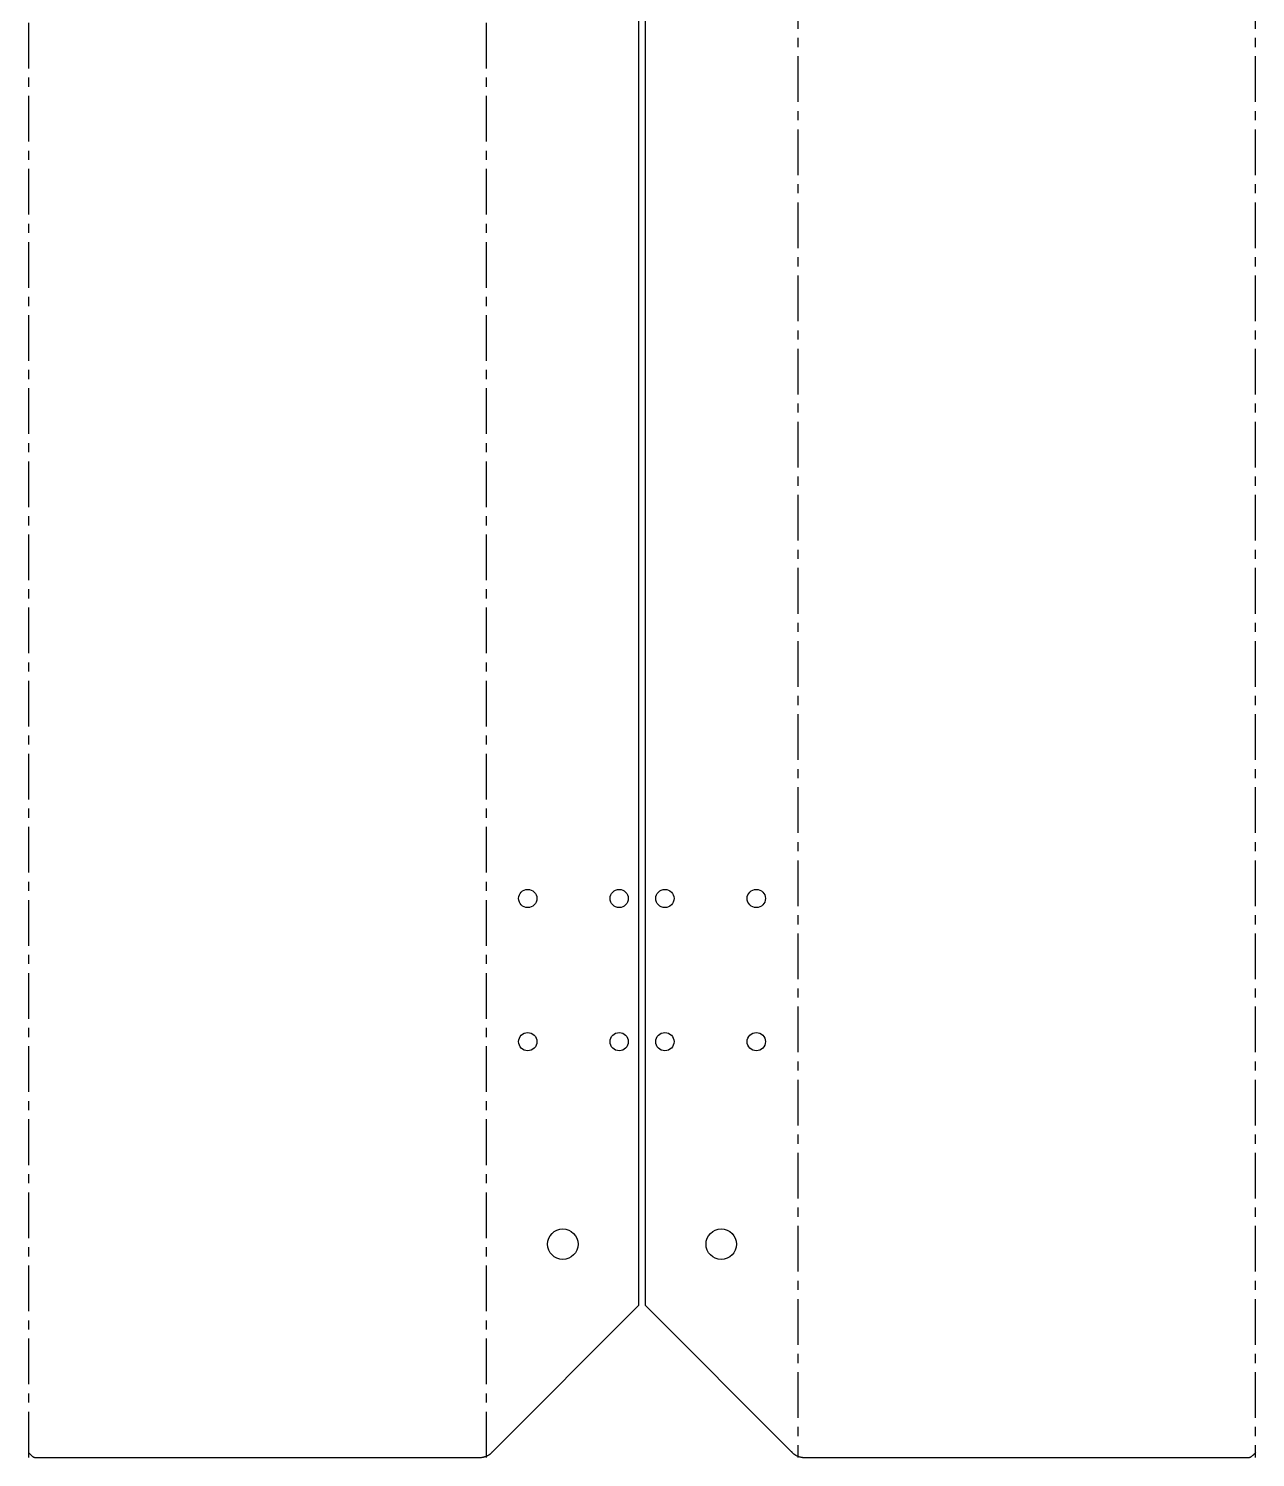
# Model space of a CAD drawing. Header units: millimetres. Extents: x -180 to 2481, y -290 to 1167.
# Drawn here: x 720.3 to 1123, y 228.4 to 697.5 of the extents above; entities that cross this region are included whole.
import ezdxf

# ---------------------------------------------------------------- set-up
doc = ezdxf.new("R2010")
doc.units = ezdxf.units.MM
doc.linetypes.add('AXES', pattern=[24, 15, -3, 3, -3])

# ---------------------------------------------------------------- blocks, each defined once
blk = doc.blocks.new('~CargoChairKiosk LasercuttingBaseFrame')
at = {"color": 1, "linetype": 'AXES'}
for p, q in [((50.08171, 50), (50.08171, -650)), ((200.245129, 50), (200.245129, -650)), ((700.408548, -650), (700.408548, 50)), ((850.571967, -650), (850.571967, 50))]:
    blk.add_line(p, q, dxfattribs=at)
at = {"color": 7}
for p, q in [((0, 0), (0, -600)), ((900.653677, -600), (900.653677, 0)), ((0, -600), (48, -648)), ((852.653677, -648), (900.653677, -600)), ((52.163419, -650), (198.163419, -650)), ((702.490258, -650), (848.490258, -650))]:
    blk.add_line(p, q, dxfattribs=at)
at = {"color": 7, "ltscale": 0.002799}
blk.add_line((48, -648), (48.063525, -648.092213), dxfattribs=at)
at = {"color": 7, "ltscale": 0.002793}
blk.add_line((48.063525, -648.092213), (48.130122, -648.181925), dxfattribs=at)
at = {"color": 7, "ltscale": 0.002834}
blk.add_line((48.130122, -648.181925), (48.200803, -648.27057), dxfattribs=at)
at = {"color": 7, "ltscale": 0.002879}
blk.add_line((48.200803, -648.27057), (48.275612, -648.358119), dxfattribs=at)
at = {"color": 7, "ltscale": 0.002927}
blk.add_line((48.275612, -648.358119), (48.3546, -648.444544), dxfattribs=at)
at = {"color": 7, "ltscale": 0.002979}
blk.add_line((48.3546, -648.444544), (48.437817, -648.529806), dxfattribs=at)
at = {"color": 7, "ltscale": 0.003033}
blk.add_line((48.437817, -648.529806), (48.525306, -648.61386), dxfattribs=at)
at = {"color": 7, "ltscale": 0.00309}
blk.add_line((48.525306, -648.61386), (48.617108, -648.69665), dxfattribs=at)
at = {"color": 7, "ltscale": 0.00315}
blk.add_line((48.617108, -648.69665), (48.713255, -648.778108), dxfattribs=at)
at = {"color": 7, "ltscale": 0.003212}
blk.add_line((48.713255, -648.778108), (48.81377, -648.858158), dxfattribs=at)
at = {"color": 7, "ltscale": 0.003276}
blk.add_line((48.81377, -648.858158), (48.918662, -648.936714), dxfattribs=at)
at = {"color": 7, "ltscale": 0.003341}
blk.add_line((48.918662, -648.936714), (49.027926, -649.013678), dxfattribs=at)
at = {"color": 7, "ltscale": 0.003407}
blk.add_line((49.027926, -649.013678), (49.141537, -649.088939), dxfattribs=at)
at = {"color": 7, "ltscale": 0.003473}
blk.add_line((49.141537, -649.088939), (49.259451, -649.162377), dxfattribs=at)
at = {"color": 7, "ltscale": 0.003538}
blk.add_line((49.259451, -649.162377), (49.381594, -649.23386), dxfattribs=at)
at = {"color": 7, "ltscale": 0.003602}
blk.add_line((49.381594, -649.23386), (49.507866, -649.303243), dxfattribs=at)
at = {"color": 7, "ltscale": 0.003664}
blk.add_line((49.507866, -649.303243), (49.638128, -649.370373), dxfattribs=at)
at = {"color": 7, "ltscale": 0.003722}
blk.add_line((49.638128, -649.370373), (49.772205, -649.435084), dxfattribs=at)
at = {"color": 7, "ltscale": 0.003776}
blk.add_line((49.772205, -649.435084), (49.909876, -649.497199), dxfattribs=at)
at = {"color": 7, "ltscale": 0.003824}
blk.add_line((49.909876, -649.497199), (50.050864, -649.556533), dxfattribs=at)
at = {"color": 7, "ltscale": 0.003864}
blk.add_line((50.050864, -649.556533), (50.194788, -649.612873), dxfattribs=at)
at = {"color": 7, "ltscale": 0.003898}
blk.add_line((50.194788, -649.612873), (50.341346, -649.666059), dxfattribs=at)
at = {"color": 7, "ltscale": 0.003927}
blk.add_line((50.341346, -649.666059), (50.490278, -649.715951), dxfattribs=at)
at = {"color": 7, "ltscale": 0.003949}
blk.add_line((50.490278, -649.715951), (50.641251, -649.762392), dxfattribs=at)
at = {"color": 7, "ltscale": 0.003962}
blk.add_line((50.641251, -649.762392), (50.793837, -649.8052), dxfattribs=at)
at = {"color": 7, "ltscale": 0.003963}
blk.add_line((50.793837, -649.8052), (50.947495, -649.844184), dxfattribs=at)
at = {"color": 7, "ltscale": 0.00395}
blk.add_line((50.947495, -649.844184), (51.101565, -649.879144), dxfattribs=at)
at = {"color": 7, "ltscale": 0.003919}
blk.add_line((51.101565, -649.879144), (51.255266, -649.909887), dxfattribs=at)
at = {"color": 7, "ltscale": 0.003868}
blk.add_line((51.255266, -649.909887), (51.407712, -649.936244), dxfattribs=at)
at = {"color": 7, "ltscale": 0.003795}
blk.add_line((51.407712, -649.936244), (51.557944, -649.958083), dxfattribs=at)
at = {"color": 7, "ltscale": 0.003701}
blk.add_line((51.557944, -649.958083), (51.704971, -649.975329), dxfattribs=at)
at = {"color": 7, "ltscale": 0.003585}
blk.add_line((51.704971, -649.975329), (51.847808, -649.987967), dxfattribs=at)
at = {"color": 7, "ltscale": 0.003449}
blk.add_line((51.847808, -649.987967), (51.985523, -649.996057), dxfattribs=at)
at = {"color": 7, "ltscale": 0.003295}
blk.add_line((51.985523, -649.996057), (52.117271, -649.999726), dxfattribs=at)
at = {"color": 7, "ltscale": 0.001154}
blk.add_line((52.117271, -649.999726), (52.163419, -650), dxfattribs=at)
at = {"color": 7, "ltscale": 0.001553}
blk.add_line((198.163419, -650), (198.225511, -649.998), dxfattribs=at)
at = {"color": 7, "ltscale": 0.001557}
blk.add_line((198.225511, -649.998), (198.287485, -649.992013), dxfattribs=at)
at = {"color": 7, "ltscale": 0.001572}
blk.add_line((198.287485, -649.992013), (198.349589, -649.982039), dxfattribs=at)
at = {"color": 7, "ltscale": 0.001605}
blk.add_line((198.349589, -649.982039), (198.412239, -649.968007), dxfattribs=at)
at = {"color": 7, "ltscale": 0.001654}
blk.add_line((198.412239, -649.968007), (198.475826, -649.949782), dxfattribs=at)
at = {"color": 7, "ltscale": 0.001719}
blk.add_line((198.475826, -649.949782), (198.540742, -649.927169), dxfattribs=at)
at = {"color": 7, "ltscale": 0.0018}
blk.add_line((198.540742, -649.927169), (198.607393, -649.899908), dxfattribs=at)
at = {"color": 7, "ltscale": 0.0019}
blk.add_line((198.607393, -649.899908), (198.676222, -649.867668), dxfattribs=at)
at = {"color": 7, "ltscale": 0.00202}
blk.add_line((198.676222, -649.867668), (198.747734, -649.830037), dxfattribs=at)
at = {"color": 7, "ltscale": 0.002163}
blk.add_line((198.747734, -649.830037), (198.822521, -649.786497), dxfattribs=at)
at = {"color": 7, "ltscale": 0.002334}
blk.add_line((198.822521, -649.786497), (198.901309, -649.736393), dxfattribs=at)
at = {"color": 7, "ltscale": 0.002539}
blk.add_line((198.901309, -649.736393), (198.985001, -649.678887), dxfattribs=at)
at = {"color": 7, "ltscale": 0.002784}
blk.add_line((198.985001, -649.678887), (199.074715, -649.612911), dxfattribs=at)
at = {"color": 7, "ltscale": 0.003077}
blk.add_line((199.074715, -649.612911), (199.171738, -649.537189), dxfattribs=at)
at = {"color": 7, "ltscale": 0.003436}
blk.add_line((199.171738, -649.537189), (199.277943, -649.449927), dxfattribs=at)
at = {"color": 7, "ltscale": 0.003895}
blk.add_line((199.277943, -649.449927), (199.396161, -649.348463), dxfattribs=at)
at = {"color": 7, "ltscale": 0.00451}
blk.add_line((199.396161, -649.348463), (199.530965, -649.228555), dxfattribs=at)
at = {"color": 7, "ltscale": 0.005418}
blk.add_line((199.530965, -649.228555), (199.690936, -649.08235), dxfattribs=at)
at = {"color": 7, "ltscale": 0.01409}
blk.add_line((199.690936, -649.08235), (200.103843, -648.698741), dxfattribs=at)
at = {"color": 7, "ltscale": 0.006031}
blk.add_line((200.103843, -648.698741), (200.281823, -648.535865), dxfattribs=at)
at = {"color": 7, "ltscale": 0.00583}
blk.add_line((200.281823, -648.535865), (200.455912, -648.380723), dxfattribs=at)
at = {"color": 7, "ltscale": 0.005706}
blk.add_line((700.307003, -648.477492), (700.476078, -648.630842), dxfattribs=at)
at = {"color": 7, "ltscale": 0.016679}
blk.add_line((700.476078, -648.630842), (700.965167, -649.084589), dxfattribs=at)
at = {"color": 7, "ltscale": 0.006529}
blk.add_line((700.965167, -649.084589), (701.158215, -649.260491), dxfattribs=at)
at = {"color": 7, "ltscale": 0.00485}
blk.add_line((701.158215, -649.260491), (701.30382, -649.38868), dxfattribs=at)
at = {"color": 7, "ltscale": 0.004099}
blk.add_line((701.30382, -649.38868), (701.429168, -649.494349), dxfattribs=at)
at = {"color": 7, "ltscale": 0.003547}
blk.add_line((701.429168, -649.494349), (701.539974, -649.582989), dxfattribs=at)
at = {"color": 7, "ltscale": 0.003132}
blk.add_line((701.539974, -649.582989), (701.640077, -649.658314), dxfattribs=at)
at = {"color": 7, "ltscale": 0.002806}
blk.add_line((701.640077, -649.658314), (701.731964, -649.722761), dxfattribs=at)
at = {"color": 7, "ltscale": 0.002538}
blk.add_line((701.731964, -649.722761), (701.817202, -649.777928), dxfattribs=at)
at = {"color": 7, "ltscale": 0.002319}
blk.add_line((701.817202, -649.777928), (701.897078, -649.825093), dxfattribs=at)
at = {"color": 7, "ltscale": 0.002139}
blk.add_line((701.897078, -649.825093), (701.972627, -649.865257), dxfattribs=at)
at = {"color": 7, "ltscale": 0.001991}
blk.add_line((701.972627, -649.865257), (702.04467, -649.899198), dxfattribs=at)
at = {"color": 7, "ltscale": 0.001869}
blk.add_line((702.04467, -649.899198), (702.113871, -649.927523), dxfattribs=at)
at = {"color": 7, "ltscale": 0.001843}
blk.add_line((702.113871, -649.927523), (702.183549, -649.951576), dxfattribs=at)
at = {"color": 7, "ltscale": 0.001746}
blk.add_line((702.183549, -649.951576), (702.250805, -649.970355), dxfattribs=at)
at = {"color": 7, "ltscale": 0.001669}
blk.add_line((702.250805, -649.970355), (702.316116, -649.984279), dxfattribs=at)
at = {"color": 7, "ltscale": 0.001614}
blk.add_line((702.316116, -649.984279), (702.379971, -649.993688), dxfattribs=at)
at = {"color": 7, "ltscale": 0.001577}
blk.add_line((702.379971, -649.993688), (702.442823, -649.998833), dxfattribs=at)
at = {"color": 7, "ltscale": 0.001186}
blk.add_line((702.442823, -649.998833), (702.490258, -650), dxfattribs=at)
at = {"color": 7, "ltscale": 0.003176}
blk.add_line((848.490258, -650), (848.61728, -649.997965), dxfattribs=at)
at = {"color": 7, "ltscale": 0.003263}
blk.add_line((848.61728, -649.997965), (848.747675, -649.991894), dxfattribs=at)
at = {"color": 7, "ltscale": 0.003392}
blk.add_line((848.747675, -649.991894), (848.882972, -649.981664), dxfattribs=at)
at = {"color": 7, "ltscale": 0.00351}
blk.add_line((848.882972, -649.981664), (849.022635, -649.96718), dxfattribs=at)
at = {"color": 7, "ltscale": 0.003617}
blk.add_line((849.022635, -649.96718), (849.166103, -649.948373), dxfattribs=at)
at = {"color": 7, "ltscale": 0.003713}
blk.add_line((849.166103, -649.948373), (849.312792, -649.925203), dxfattribs=at)
at = {"color": 7, "ltscale": 0.003796}
blk.add_line((849.312792, -649.925203), (849.462103, -649.897651), dxfattribs=at)
at = {"color": 7, "ltscale": 0.003866}
blk.add_line((849.462103, -649.897651), (849.613422, -649.865727), dxfattribs=at)
at = {"color": 7, "ltscale": 0.003924}
blk.add_line((849.613422, -649.865727), (849.766127, -649.829466), dxfattribs=at)
at = {"color": 7, "ltscale": 0.003968}
blk.add_line((849.766127, -649.829466), (849.919578, -649.78893), dxfattribs=at)
at = {"color": 7, "ltscale": 0.003998}
blk.add_line((849.919578, -649.78893), (850.073111, -649.744217), dxfattribs=at)
at = {"color": 7, "ltscale": 0.004013}
for p, q in [((850.073111, -649.744217), (850.226046, -649.695465)), ((850.226046, -649.695465), (850.377687, -649.642852))]:
    blk.add_line(p, q, dxfattribs=at)
at = {"color": 7, "ltscale": 0.003997}
blk.add_line((850.377687, -649.642852), (850.527342, -649.586596), dxfattribs=at)
at = {"color": 7, "ltscale": 0.003966}
blk.add_line((850.527342, -649.586596), (850.674345, -649.526955), dxfattribs=at)
at = {"color": 7, "ltscale": 0.003922}
blk.add_line((850.674345, -649.526955), (850.818107, -649.464201), dxfattribs=at)
at = {"color": 7, "ltscale": 0.00387}
blk.add_line((850.818107, -649.464201), (850.958299, -649.398531), dxfattribs=at)
at = {"color": 7, "ltscale": 0.003814}
blk.add_line((850.958299, -649.398531), (851.094661, -649.330124), dxfattribs=at)
at = {"color": 7, "ltscale": 0.003753}
blk.add_line((851.094661, -649.330124), (851.226947, -649.259169), dxfattribs=at)
at = {"color": 7, "ltscale": 0.003688}
blk.add_line((851.226947, -649.259169), (851.354961, -649.185846), dxfattribs=at)
at = {"color": 7, "ltscale": 0.003621}
blk.add_line((851.354961, -649.185846), (851.478546, -649.110327), dxfattribs=at)
at = {"color": 7, "ltscale": 0.003552}
blk.add_line((851.478546, -649.110327), (851.597583, -649.032773), dxfattribs=at)
at = {"color": 7, "ltscale": 0.003482}
blk.add_line((851.597583, -649.032773), (851.711985, -648.953333), dxfattribs=at)
at = {"color": 7, "ltscale": 0.003412}
blk.add_line((851.711985, -648.953333), (851.821697, -648.872146), dxfattribs=at)
at = {"color": 7, "ltscale": 0.003343}
blk.add_line((851.821697, -648.872146), (851.926687, -648.789341), dxfattribs=at)
at = {"color": 7, "ltscale": 0.003275}
blk.add_line((851.926687, -648.789341), (852.026946, -648.705034), dxfattribs=at)
at = {"color": 7, "ltscale": 0.003209}
blk.add_line((852.026946, -648.705034), (852.122483, -648.619329), dxfattribs=at)
at = {"color": 7, "ltscale": 0.003145}
blk.add_line((852.122483, -648.619329), (852.213322, -648.532322), dxfattribs=at)
at = {"color": 7, "ltscale": 0.003083}
blk.add_line((852.213322, -648.532322), (852.299501, -648.444094), dxfattribs=at)
at = {"color": 7, "ltscale": 0.003025}
blk.add_line((852.299501, -648.444094), (852.381066, -648.354719), dxfattribs=at)
at = {"color": 7, "ltscale": 0.00297}
blk.add_line((852.381066, -648.354719), (852.458073, -648.264258), dxfattribs=at)
at = {"color": 7, "ltscale": 0.002919}
blk.add_line((852.458073, -648.264258), (852.53058, -648.172762), dxfattribs=at)
at = {"color": 7, "ltscale": 0.002871}
blk.add_line((852.53058, -648.172762), (852.598653, -648.080275), dxfattribs=at)
at = {"color": 7, "ltscale": 0.002433}
blk.add_line((852.598653, -648.080275), (852.653677, -648), dxfattribs=at)
at = {"color": 7}
for centre, radius in [((6.5, -466.5), 3), ((36.5, -466.5), 3), ((864.153677, -466.5), 3), ((894.153677, -466.5), 3), ((6.5, -513.5), 3), ((36.5, -513.5), 3), ((864.153677, -513.5), 3), ((894.153677, -513.5), 3), ((25, -580), 5), ((875.653677, -580), 5)]:
    blk.add_circle(centre, radius, dxfattribs=at)

msp = doc.modelspace()

# ---------------------------------------------------------------- block references
for p in [(20, 878.42), (922.65, 878.42)]:
    msp.add_blockref('~CargoChairKiosk LasercuttingBaseFrame', p)

doc.saveas('drawing.dxf')
